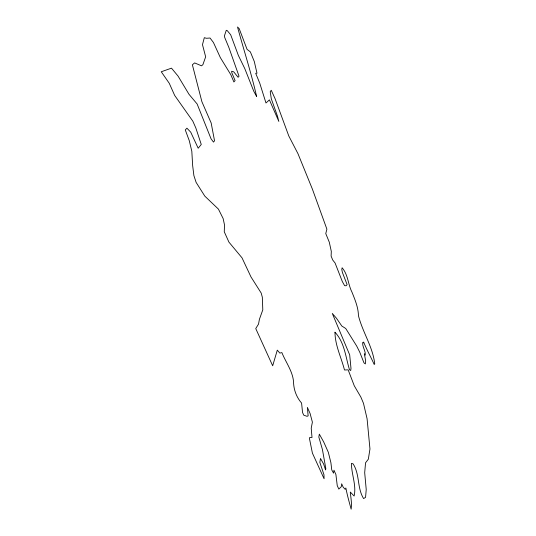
<?xml version="1.0" encoding="UTF-8"?>
<svg xmlns="http://www.w3.org/2000/svg" width="536" height="536" viewBox="0 0 536 536"><rect width="100%" height="100%" fill="white"/><g stroke="black" fill="none" stroke-linecap="round" stroke-linejoin="round"><path stroke-width="0.8" d="M334.987 332.24C335.04 345.298 341.318 357.525 344.487 369.994L348.152 369.847L354.276 385.799L360.849 397.062L363.468 403.26L367.08 418.71L369.967 448.98L368.326 459.211L365.552 462.803L364.688 472.658L366.222 489.536L365.572 497.341L363.602 498.581C356.969 487.948 359.971 474.447 353.11 463.881L351.455 463.379C351.388 474.286 356.614 485.294 354.122 496.021L350.296 492.048C350.812 497.689 352.018 503.418 351.154 509.2C349.224 502.138 347.221 495.157 345.867 487.988L345.211 489.348L343.174 487.164L341.66 483.78L341.298 486.681L338.819 489.093L337.238 485.583L335.905 474.521L333.968 470.199L333.553 473.174L331.757 469.898L330.906 462.736L328.327 452.297L323.664 441.892L319.335 434.147L318.826 437.054L322.431 449.557L325.814 468.518L325.593 469.958L323.61 464.002L320.495 458.474L319.845 462.387L323.972 474.762L324.079 478.762L312.401 453.094L309.507 438.75L309.761 437.41L312.006 437.517L311.228 428.177L312.388 422.127L310.069 413.423L307.369 407.394L308.146 415.896L306.994 416.298L303.758 415.179L302.545 412.492L301.587 403.079C296.857 397.652 294.09 390.804 293.614 383.629C293.567 372.42 285.943 362.731 281.869 352.594L279.839 353.103L277.3 350.149L272.677 365.78L255.746 328.561L258.54 324.079L259.384 319.402L262.794 309.862L262.325 297.199L261.193 293.065L250.969 276.904L242.011 257.829L228.919 242.111L224.269 231.78L224.51 224.939L223.13 218.527L218.427 209.114L204.826 196.149L196.116 182.387L193.898 175.62L192.652 165.577L191.814 151.266L189.282 140.7L185.289 129.94L186.917 128.171L190.729 132.171L198.186 148.244L201.261 144.459L195.814 127.923L192.813 121.136L174.662 95.415L169.276 83.314L161.256 71.757L171.493 68.159L178.046 76.079L188.987 94.282L197.141 104.004L211.057 138.844L213.509 142.1L214.534 140.774L211.171 122.999L201.905 101.746L192.377 64.789L194.635 62.913L201.543 65.828L202.896 64.648L205.656 56.836L202.481 44.662L204.31 37.694L206.407 38.277L210.038 38.023L213.442 42.512L220.35 57.613L230.842 74.739L233.884 81.968L235.103 80.608L231.82 72.782L231.632 71.261L233.709 71.837L238.098 77.284L239.036 76.239L228.792 47.275L224.691 37.433L224.423 35.852L226.279 30.304L227.291 30.673L230.668 34.739L238.373 55.456L244.751 68.528L253.763 91.221L256.61 96.453C251.263 72.99 243.806 50.156 237.515 26.981L239.163 28.582L247.063 49.352L250.359 51.885L254.285 61.486L256.985 73.198L255.699 73.298L259.752 83.167L265.97 102.986L269.414 99.877L278.834 121.411L277.501 116.258L271.337 98.932L270.218 91.743L271.236 90.269L275.035 98.591L288.77 135.93L297.962 153.671L312.401 189.141L326.893 229.167L325.767 233.575L329.285 242.178L331.308 251.404L331.107 256.074L332.715 260L335.087 263.029L342.35 281.601L344.621 285.661L346.102 285.768L347.12 284.636L342.41 272.482L341.78 269.487L342.115 267.759C348.112 274.593 348.011 284.455 351.924 292.026C354.933 299.53 358.309 307.463 358.43 315.597C362.564 332.213 372.848 346.839 374.744 363.924L374.195 364.467C370.798 356.842 366.698 349.74 363.629 341.988L363.529 342.893L362.638 342.471C362.222 346.779 365.673 350.738 365.331 355.14L364.353 353.787L365.673 360.869L365.344 363.917L363.957 362.825L359.77 352.219L356.681 346.028L345.727 328.488L341.841 326.049L336.461 318.25L332.3 313.46L349.686 354.872L350.993 368.42L350.712 370.517L349.499 369.713C345.526 356.896 344.695 342.665 334.987 332.24"/></g></svg>
